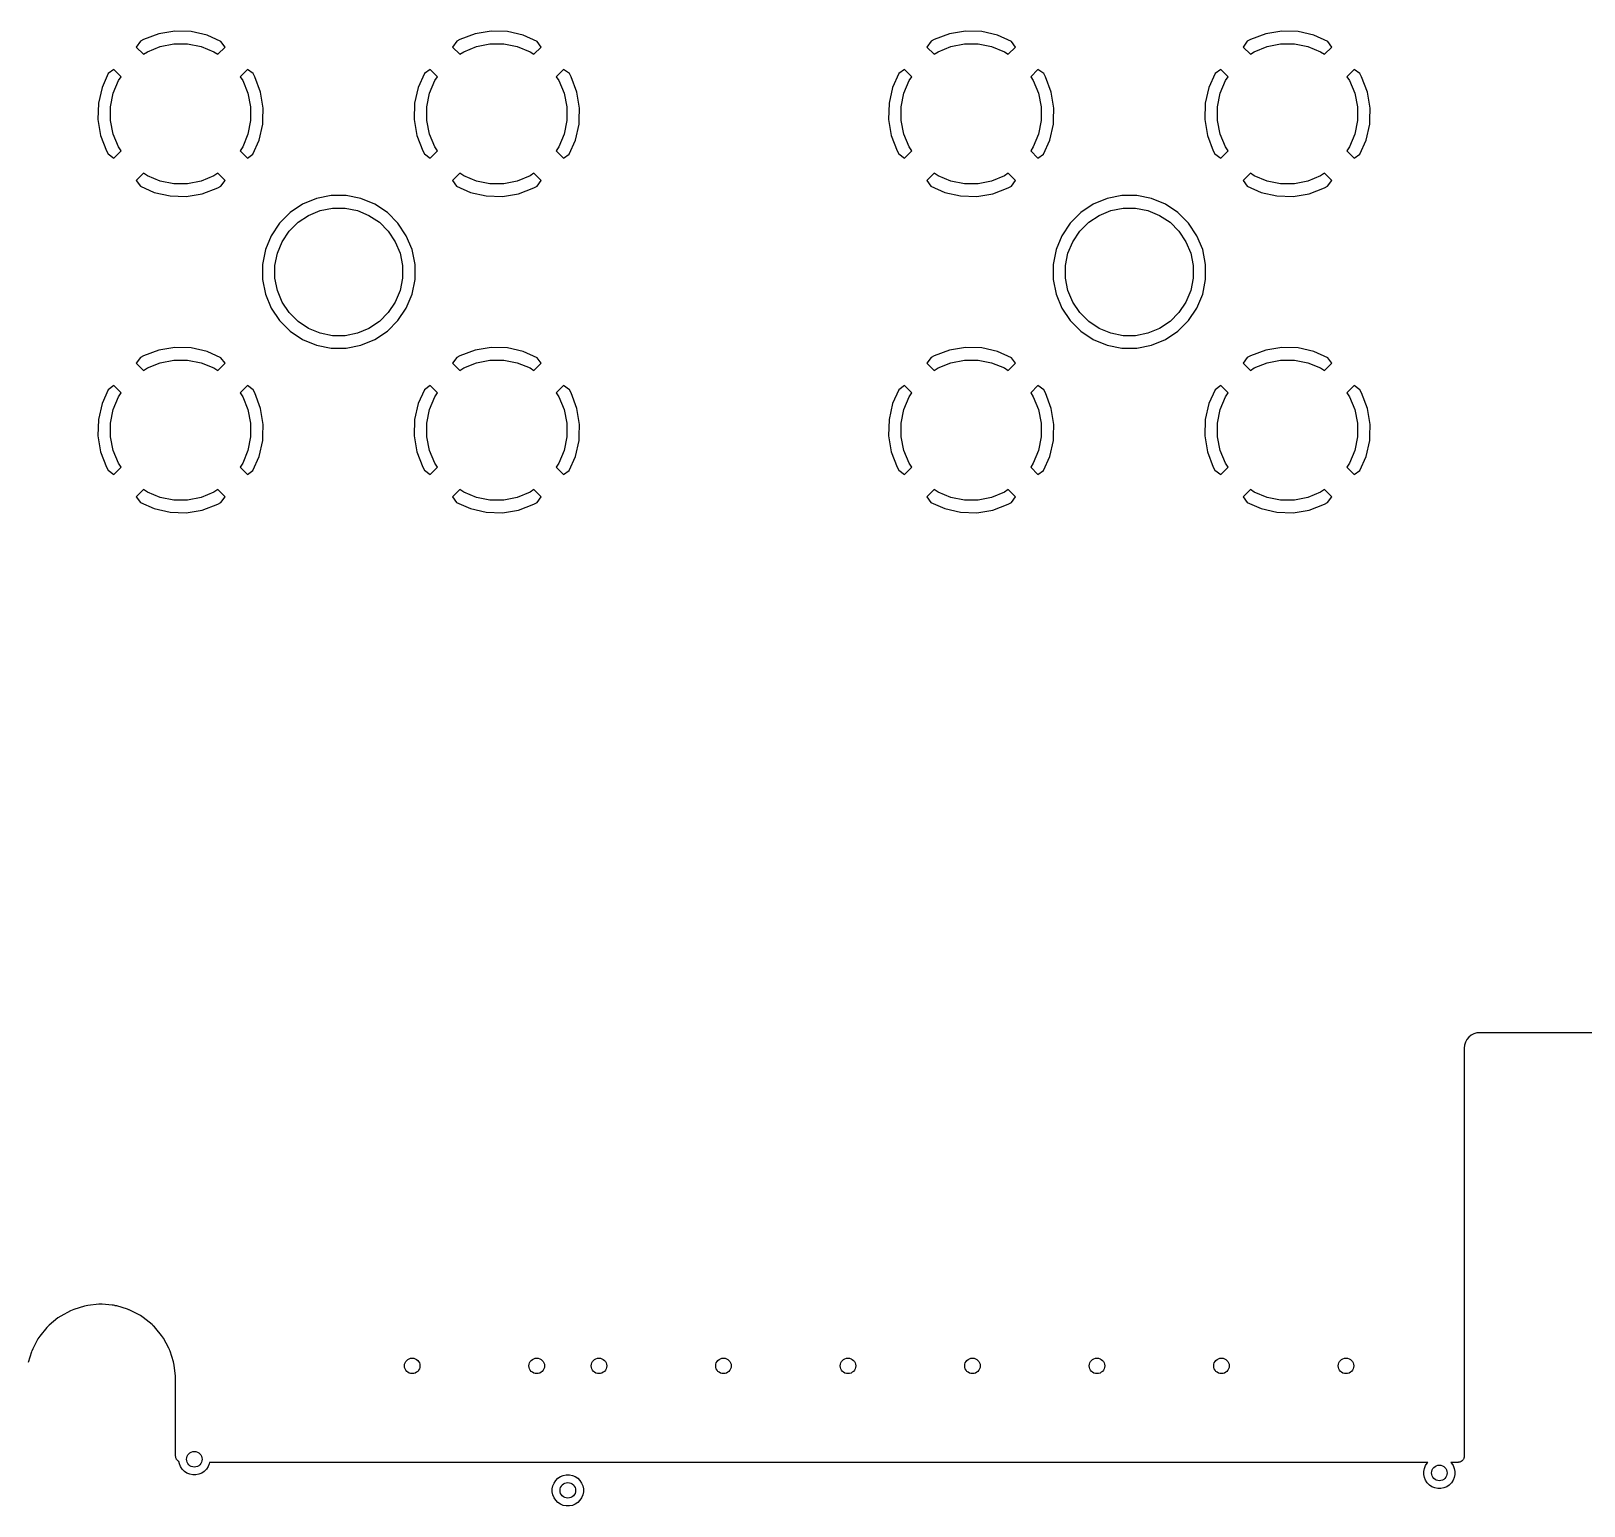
# Model space of a CAD drawing. Extents: x 4.56 to 9.07, y -4.98 to -1.89.
# Drawn here: x 5.605 to 6.588, y -4.98 to -4.048 of the extents above; entities that cross this region are included whole.
import ezdxf

# ---------------------------------------------------------------- set-up
doc = ezdxf.new("R2010")
doc.units = 0
doc.header["$MEASUREMENT"] = 0
doc.layers.add('BLACK', color=7, linetype='CONTINUOUS')

msp = doc.modelspace()

# ---------------------------------------------------------------- linework, layer by layer
at = {"layer": 'BLACK', "linetype": 'CONTINUOUS'}
for p, q in [((5.67461, -4.05414), (5.67193, -4.05779)), ((5.67655, -4.05311), (5.67461, -4.05414)), ((5.68628, -4.04941), (5.67655, -4.05311)), ((5.69641, -4.04771), (5.68628, -4.04941)), ((5.68708, -4.05741), (5.69564, -4.05571)), ((5.69564, -4.05571), (5.70436, -4.05571)), ((5.70668, -4.04801), (5.69641, -4.04771)), ((5.70436, -4.05571), (5.71292, -4.05741)), ((5.7167, -4.05031), (5.70668, -4.04801)), ((5.72548, -4.05426), (5.7167, -4.05031)), ((5.72807, -4.05779), (5.72548, -4.05426)), ((5.87461, -4.05414), (5.87193, -4.05779)), ((5.87655, -4.05311), (5.87461, -4.05414)), ((5.88628, -4.04941), (5.87655, -4.05311)), ((5.89641, -4.04771), (5.88628, -4.04941)), ((5.88708, -4.05741), (5.89564, -4.05571)), ((5.89564, -4.05571), (5.90436, -4.05571)), ((5.90668, -4.04801), (5.89641, -4.04771)), ((5.90436, -4.05571), (5.91292, -4.05741)), ((5.9167, -4.05031), (5.90668, -4.04801)), ((5.92548, -4.05426), (5.9167, -4.05031)), ((5.92807, -4.05779), (5.92548, -4.05426)), ((6.17461, -4.05414), (6.17193, -4.05779)), ((6.17655, -4.05311), (6.17461, -4.05414)), ((6.18628, -4.04941), (6.17655, -4.05311)), ((6.19641, -4.04771), (6.18628, -4.04941)), ((6.18708, -4.05741), (6.19564, -4.05571)), ((6.19564, -4.05571), (6.20436, -4.05571)), ((6.20668, -4.04801), (6.19641, -4.04771)), ((6.20436, -4.05571), (6.21292, -4.05741)), ((6.2167, -4.05031), (6.20668, -4.04801)), ((6.22548, -4.05426), (6.2167, -4.05031)), ((6.22807, -4.05779), (6.22548, -4.05426)), ((6.37461, -4.05414), (6.37193, -4.05779)), ((6.37655, -4.05311), (6.37461, -4.05414)), ((6.38628, -4.04941), (6.37655, -4.05311)), ((6.39641, -4.04771), (6.38628, -4.04941)), ((6.38708, -4.05741), (6.39564, -4.05571)), ((6.39564, -4.05571), (6.40436, -4.05571)), ((6.40668, -4.04801), (6.39641, -4.04771)), ((6.40436, -4.05571), (6.41292, -4.05741)), ((6.4167, -4.05031), (6.40668, -4.04801)), ((6.42548, -4.05426), (6.4167, -4.05031)), ((6.42807, -4.05779), (6.42548, -4.05426)), ((5.67193, -4.05779), (5.67655, -4.0624)), ((5.67655, -4.0624), (5.67902, -4.06075)), ((5.67902, -4.06075), (5.68708, -4.05741)), ((5.71292, -4.05741), (5.72098, -4.06075)), ((5.72098, -4.06075), (5.72345, -4.0624)), ((5.72345, -4.0624), (5.72807, -4.05779)), ((5.87193, -4.05779), (5.87655, -4.0624)), ((5.87655, -4.0624), (5.87902, -4.06075)), ((5.87902, -4.06075), (5.88708, -4.05741)), ((5.91292, -4.05741), (5.92098, -4.06075)), ((5.92098, -4.06075), (5.92345, -4.0624)), ((5.92345, -4.0624), (5.92807, -4.05779)), ((6.17193, -4.05779), (6.17655, -4.0624)), ((6.17655, -4.0624), (6.17902, -4.06075)), ((6.17902, -4.06075), (6.18708, -4.05741)), ((6.21292, -4.05741), (6.22098, -4.06075)), ((6.22098, -4.06075), (6.22345, -4.0624)), ((6.22345, -4.0624), (6.22807, -4.05779)), ((6.37193, -4.05779), (6.37655, -4.0624)), ((6.37655, -4.0624), (6.37902, -4.06075)), ((6.37902, -4.06075), (6.38708, -4.05741)), ((6.41292, -4.05741), (6.42098, -4.06075)), ((6.42098, -4.06075), (6.42345, -4.0624)), ((6.42345, -4.0624), (6.42807, -4.05779)), ((5.65426, -4.07452), (5.65031, -4.0833)), ((5.65779, -4.07193), (5.65426, -4.07452)), ((5.6624, -4.07655), (5.65779, -4.07193)), ((5.74221, -4.07193), (5.7376, -4.07655)), ((5.74586, -4.07461), (5.74221, -4.07193)), ((5.74689, -4.07655), (5.74586, -4.07461)), ((5.85426, -4.07452), (5.85031, -4.0833)), ((5.85779, -4.07193), (5.85426, -4.07452)), ((5.8624, -4.07655), (5.85779, -4.07193)), ((5.94221, -4.07193), (5.9376, -4.07655)), ((5.94586, -4.07461), (5.94221, -4.07193)), ((5.94689, -4.07655), (5.94586, -4.07461)), ((6.15426, -4.07452), (6.15031, -4.0833)), ((6.15779, -4.07193), (6.15426, -4.07452)), ((6.1624, -4.07655), (6.15779, -4.07193)), ((6.24221, -4.07193), (6.2376, -4.07655)), ((6.24586, -4.07461), (6.24221, -4.07193)), ((6.24689, -4.07655), (6.24586, -4.07461)), ((6.35426, -4.07452), (6.35031, -4.0833)), ((6.35779, -4.07193), (6.35426, -4.07452)), ((6.3624, -4.07655), (6.35779, -4.07193)), ((6.44221, -4.07193), (6.4376, -4.07655)), ((6.44586, -4.07461), (6.44221, -4.07193)), ((6.44689, -4.07655), (6.44586, -4.07461)), ((5.65031, -4.0833), (5.64801, -4.09332)), ((5.65741, -4.08708), (5.66075, -4.07902)), ((5.66075, -4.07902), (5.6624, -4.07655)), ((5.7376, -4.07655), (5.73925, -4.07902)), ((5.73925, -4.07902), (5.74259, -4.08708)), ((5.75059, -4.08628), (5.74689, -4.07655)), ((5.85031, -4.0833), (5.84801, -4.09332)), ((5.85741, -4.08708), (5.86075, -4.07902)), ((5.86075, -4.07902), (5.8624, -4.07655)), ((5.9376, -4.07655), (5.93925, -4.07902)), ((5.93925, -4.07902), (5.94259, -4.08708)), ((5.95059, -4.08628), (5.94689, -4.07655)), ((6.15031, -4.0833), (6.14801, -4.09332)), ((6.15741, -4.08708), (6.16075, -4.07902)), ((6.16075, -4.07902), (6.1624, -4.07655)), ((6.2376, -4.07655), (6.23925, -4.07902)), ((6.23925, -4.07902), (6.24259, -4.08708)), ((6.25059, -4.08628), (6.24689, -4.07655)), ((6.35031, -4.0833), (6.34801, -4.09332)), ((6.35741, -4.08708), (6.36075, -4.07902)), ((6.36075, -4.07902), (6.3624, -4.07655)), ((6.4376, -4.07655), (6.43925, -4.07902)), ((6.43925, -4.07902), (6.44259, -4.08708)), ((6.45059, -4.08628), (6.44689, -4.07655)), ((5.64801, -4.09332), (5.64771, -4.10359)), ((5.65571, -4.09564), (5.65741, -4.08708)), ((5.74259, -4.08708), (5.74429, -4.09564)), ((5.75229, -4.09641), (5.75059, -4.08628)), ((5.84801, -4.09332), (5.84771, -4.10359)), ((5.85571, -4.09564), (5.85741, -4.08708)), ((5.94259, -4.08708), (5.94429, -4.09564)), ((5.95229, -4.09641), (5.95059, -4.08628)), ((6.14801, -4.09332), (6.14771, -4.10359)), ((6.15571, -4.09564), (6.15741, -4.08708)), ((6.24259, -4.08708), (6.24429, -4.09564)), ((6.25229, -4.09641), (6.25059, -4.08628)), ((6.34801, -4.09332), (6.34771, -4.10359)), ((6.35571, -4.09564), (6.35741, -4.08708)), ((6.44259, -4.08708), (6.44429, -4.09564)), ((6.45229, -4.09641), (6.45059, -4.08628)), ((5.64771, -4.10359), (5.64941, -4.11372)), ((5.65571, -4.10436), (5.65571, -4.09564)), ((5.65741, -4.11292), (5.65571, -4.10436)), ((5.74429, -4.10436), (5.74259, -4.11292)), ((5.74429, -4.09564), (5.74429, -4.10436)), ((5.75199, -4.10668), (5.75208, -4.10374)), ((5.75208, -4.10374), (5.75229, -4.09641)), ((5.84771, -4.10359), (5.84941, -4.11372)), ((5.85571, -4.10436), (5.85571, -4.09564)), ((5.85741, -4.11292), (5.85571, -4.10436)), ((5.94429, -4.10436), (5.94259, -4.11292)), ((5.94429, -4.09564), (5.94429, -4.10436)), ((5.95199, -4.10668), (5.95208, -4.10374)), ((5.95208, -4.10374), (5.95229, -4.09641)), ((6.14771, -4.10359), (6.14941, -4.11372)), ((6.15571, -4.10436), (6.15571, -4.09564)), ((6.15741, -4.11292), (6.15571, -4.10436)), ((6.24429, -4.10436), (6.24259, -4.11292)), ((6.24429, -4.09564), (6.24429, -4.10436)), ((6.25199, -4.10668), (6.25208, -4.10374)), ((6.25208, -4.10374), (6.25229, -4.09641)), ((6.34771, -4.10359), (6.34941, -4.11372)), ((6.35571, -4.10436), (6.35571, -4.09564)), ((6.35741, -4.11292), (6.35571, -4.10436)), ((6.44429, -4.10436), (6.44259, -4.11292)), ((6.44429, -4.09564), (6.44429, -4.10436)), ((6.45199, -4.10668), (6.45208, -4.10374)), ((6.45208, -4.10374), (6.45229, -4.09641)), ((5.64941, -4.11372), (5.65311, -4.12345)), ((5.66075, -4.12098), (5.65741, -4.11292)), ((5.74259, -4.11292), (5.73925, -4.12098)), ((5.74969, -4.1167), (5.75199, -4.10668)), ((5.84941, -4.11372), (5.85311, -4.12345)), ((5.86075, -4.12098), (5.85741, -4.11292)), ((5.94259, -4.11292), (5.93925, -4.12098)), ((5.94969, -4.1167), (5.95199, -4.10668)), ((6.14941, -4.11372), (6.15311, -4.12345)), ((6.16075, -4.12098), (6.15741, -4.11292)), ((6.24259, -4.11292), (6.23925, -4.12098)), ((6.24969, -4.1167), (6.25199, -4.10668)), ((6.34941, -4.11372), (6.35311, -4.12345)), ((6.36075, -4.12098), (6.35741, -4.11292)), ((6.44259, -4.11292), (6.43925, -4.12098)), ((6.44969, -4.1167), (6.45199, -4.10668)), ((5.65311, -4.12345), (5.65414, -4.12539)), ((5.65779, -4.12807), (5.6624, -4.12345)), ((5.6624, -4.12345), (5.66075, -4.12098)), ((5.73925, -4.12098), (5.7376, -4.12345)), ((5.7376, -4.12345), (5.74221, -4.12807)), ((5.74574, -4.12548), (5.74969, -4.1167)), ((5.85311, -4.12345), (5.85414, -4.12539)), ((5.85779, -4.12807), (5.8624, -4.12345)), ((5.8624, -4.12345), (5.86075, -4.12098)), ((5.93925, -4.12098), (5.9376, -4.12345)), ((5.9376, -4.12345), (5.94221, -4.12807)), ((5.94574, -4.12548), (5.94969, -4.1167)), ((6.15311, -4.12345), (6.15414, -4.12539)), ((6.15779, -4.12807), (6.1624, -4.12345)), ((6.1624, -4.12345), (6.16075, -4.12098)), ((6.23925, -4.12098), (6.2376, -4.12345)), ((6.2376, -4.12345), (6.24221, -4.12807)), ((6.24574, -4.12548), (6.24969, -4.1167)), ((6.35311, -4.12345), (6.35414, -4.12539)), ((6.35779, -4.12807), (6.3624, -4.12345)), ((6.3624, -4.12345), (6.36075, -4.12098)), ((6.43925, -4.12098), (6.4376, -4.12345)), ((6.4376, -4.12345), (6.44221, -4.12807)), ((6.44574, -4.12548), (6.44969, -4.1167)), ((5.65414, -4.12539), (5.65779, -4.12807)), ((5.74221, -4.12807), (5.74574, -4.12548)), ((5.85414, -4.12539), (5.85779, -4.12807)), ((5.94221, -4.12807), (5.94574, -4.12548)), ((6.15414, -4.12539), (6.15779, -4.12807)), ((6.24221, -4.12807), (6.24574, -4.12548)), ((6.35414, -4.12539), (6.35779, -4.12807)), ((6.44221, -4.12807), (6.44574, -4.12548)), ((5.67655, -4.1376), (5.67193, -4.14221)), ((5.67193, -4.14221), (5.67452, -4.14574)), ((5.67902, -4.13925), (5.67655, -4.1376)), ((5.68708, -4.14259), (5.67902, -4.13925)), ((5.69564, -4.14429), (5.68708, -4.14259)), ((5.70436, -4.14429), (5.69564, -4.14429)), ((5.71292, -4.14259), (5.70436, -4.14429)), ((5.72098, -4.13925), (5.71292, -4.14259)), ((5.72345, -4.1376), (5.72098, -4.13925)), ((5.72807, -4.14221), (5.72345, -4.1376)), ((5.72539, -4.14586), (5.72807, -4.14221)), ((5.87655, -4.1376), (5.87193, -4.14221)), ((5.87193, -4.14221), (5.87452, -4.14574)), ((5.87902, -4.13925), (5.87655, -4.1376)), ((5.88708, -4.14259), (5.87902, -4.13925)), ((5.89564, -4.14429), (5.88708, -4.14259)), ((5.90436, -4.14429), (5.89564, -4.14429)), ((5.91292, -4.14259), (5.90436, -4.14429)), ((5.92098, -4.13925), (5.91292, -4.14259)), ((5.92345, -4.1376), (5.92098, -4.13925)), ((5.92807, -4.14221), (5.92345, -4.1376)), ((5.92539, -4.14586), (5.92807, -4.14221)), ((6.17655, -4.1376), (6.17193, -4.14221)), ((6.17193, -4.14221), (6.17452, -4.14574)), ((6.17902, -4.13925), (6.17655, -4.1376)), ((6.18708, -4.14259), (6.17902, -4.13925)), ((6.19564, -4.14429), (6.18708, -4.14259)), ((6.20436, -4.14429), (6.19564, -4.14429)), ((6.21292, -4.14259), (6.20436, -4.14429)), ((6.22098, -4.13925), (6.21292, -4.14259)), ((6.22345, -4.1376), (6.22098, -4.13925)), ((6.22807, -4.14221), (6.22345, -4.1376)), ((6.22539, -4.14586), (6.22807, -4.14221)), ((6.37655, -4.1376), (6.37193, -4.14221)), ((6.37193, -4.14221), (6.37452, -4.14574)), ((6.37902, -4.13925), (6.37655, -4.1376)), ((6.38708, -4.14259), (6.37902, -4.13925)), ((6.39564, -4.14429), (6.38708, -4.14259)), ((6.40436, -4.14429), (6.39564, -4.14429)), ((6.41292, -4.14259), (6.40436, -4.14429)), ((6.42098, -4.13925), (6.41292, -4.14259)), ((6.42345, -4.1376), (6.42098, -4.13925)), ((6.42807, -4.14221), (6.42345, -4.1376)), ((6.42539, -4.14586), (6.42807, -4.14221)), ((5.67452, -4.14574), (5.6833, -4.14969)), ((5.6833, -4.14969), (5.69332, -4.15199)), ((5.69332, -4.15199), (5.70359, -4.15229)), ((5.70359, -4.15229), (5.71372, -4.15059)), ((5.71372, -4.15059), (5.72345, -4.14689)), ((5.72345, -4.14689), (5.72539, -4.14586)), ((5.78593, -4.15363), (5.77716, -4.15726)), ((5.79525, -4.15177), (5.78593, -4.15363)), ((5.80475, -4.15177), (5.79525, -4.15177)), ((5.81407, -4.15363), (5.80475, -4.15177)), ((5.82284, -4.15726), (5.81407, -4.15363)), ((5.87452, -4.14574), (5.8833, -4.14969)), ((5.8833, -4.14969), (5.89332, -4.15199)), ((5.89332, -4.15199), (5.90359, -4.15229)), ((5.90359, -4.15229), (5.91372, -4.15059)), ((5.91372, -4.15059), (5.92345, -4.14689)), ((5.92345, -4.14689), (5.92539, -4.14586)), ((6.17452, -4.14574), (6.1833, -4.14969)), ((6.1833, -4.14969), (6.19332, -4.15199)), ((6.19332, -4.15199), (6.20359, -4.15229)), ((6.20359, -4.15229), (6.21372, -4.15059)), ((6.21372, -4.15059), (6.22345, -4.14689)), ((6.22345, -4.14689), (6.22539, -4.14586)), ((6.28593, -4.15363), (6.27716, -4.15726)), ((6.29525, -4.15177), (6.28593, -4.15363)), ((6.30475, -4.15177), (6.29525, -4.15177)), ((6.31407, -4.15363), (6.30475, -4.15177)), ((6.32284, -4.15726), (6.31407, -4.15363)), ((6.37452, -4.14574), (6.3833, -4.14969)), ((6.3833, -4.14969), (6.39332, -4.15199)), ((6.39332, -4.15199), (6.40359, -4.15229)), ((6.40359, -4.15229), (6.41372, -4.15059)), ((6.41372, -4.15059), (6.42345, -4.14689)), ((6.42345, -4.14689), (6.42539, -4.14586)), ((5.76926, -4.16254), (5.76254, -4.16926)), ((5.77716, -4.15726), (5.76926, -4.16254)), ((5.78089, -4.16424), (5.78823, -4.1612)), ((5.78823, -4.1612), (5.79603, -4.15965)), ((5.79603, -4.15965), (5.80397, -4.15965)), ((5.80397, -4.15965), (5.81177, -4.1612)), ((5.81177, -4.1612), (5.81911, -4.16424)), ((5.83074, -4.16254), (5.82284, -4.15726)), ((5.83746, -4.16926), (5.83074, -4.16254)), ((6.26926, -4.16254), (6.26254, -4.16926)), ((6.27716, -4.15726), (6.26926, -4.16254)), ((6.28089, -4.16424), (6.28823, -4.1612)), ((6.28823, -4.1612), (6.29603, -4.15965)), ((6.29603, -4.15965), (6.30397, -4.15965)), ((6.30397, -4.15965), (6.31177, -4.1612)), ((6.31177, -4.1612), (6.31911, -4.16424)), ((6.33074, -4.16254), (6.32284, -4.15726)), ((6.33746, -4.16926), (6.33074, -4.16254)), ((5.76254, -4.16926), (5.75726, -4.17716)), ((5.76865, -4.17428), (5.77428, -4.16865)), ((5.77428, -4.16865), (5.78089, -4.16424)), ((5.81911, -4.16424), (5.82572, -4.16865)), ((5.82572, -4.16865), (5.83135, -4.17428)), ((5.84274, -4.17716), (5.83746, -4.16926)), ((6.26254, -4.16926), (6.25726, -4.17716)), ((6.26865, -4.17428), (6.27428, -4.16865)), ((6.27428, -4.16865), (6.28089, -4.16424)), ((6.31911, -4.16424), (6.32572, -4.16865)), ((6.32572, -4.16865), (6.33135, -4.17428)), ((6.34274, -4.17716), (6.33746, -4.16926)), ((5.75726, -4.17716), (5.75363, -4.18593)), ((5.7612, -4.18823), (5.76424, -4.18089)), ((5.76424, -4.18089), (5.76865, -4.17428)), ((5.83135, -4.17428), (5.83576, -4.18089)), ((5.83576, -4.18089), (5.8388, -4.18823)), ((5.84637, -4.18593), (5.84274, -4.17716)), ((6.25726, -4.17716), (6.25363, -4.18593)), ((6.2612, -4.18823), (6.26424, -4.18089)), ((6.26424, -4.18089), (6.26865, -4.17428)), ((6.33135, -4.17428), (6.33576, -4.18089)), ((6.33576, -4.18089), (6.3388, -4.18823)), ((6.34637, -4.18593), (6.34274, -4.17716)), ((5.75363, -4.18593), (5.75177, -4.19525)), ((5.75965, -4.19603), (5.7612, -4.18823)), ((5.8388, -4.18823), (5.84035, -4.19603)), ((5.84823, -4.19525), (5.84637, -4.18593)), ((6.25363, -4.18593), (6.25177, -4.19525)), ((6.25965, -4.19603), (6.2612, -4.18823)), ((6.3388, -4.18823), (6.34035, -4.19603)), ((6.34823, -4.19525), (6.34637, -4.18593)), ((5.75177, -4.19525), (5.75177, -4.20475)), ((5.75965, -4.20397), (5.75965, -4.19603)), ((5.84035, -4.19603), (5.84035, -4.20397)), ((5.84823, -4.20475), (5.84823, -4.19525)), ((6.25177, -4.19525), (6.25177, -4.20475)), ((6.25965, -4.20397), (6.25965, -4.19603)), ((6.34035, -4.19603), (6.34035, -4.20397)), ((6.34823, -4.20475), (6.34823, -4.19525)), ((5.75177, -4.20475), (5.75363, -4.21407)), ((5.7612, -4.21177), (5.75965, -4.20397)), ((5.76424, -4.21911), (5.7612, -4.21177)), ((5.8388, -4.21177), (5.83576, -4.21911)), ((5.84035, -4.20397), (5.8388, -4.21177)), ((5.84637, -4.21407), (5.84823, -4.20475)), ((6.25177, -4.20475), (6.25363, -4.21407)), ((6.2612, -4.21177), (6.25965, -4.20397)), ((6.26424, -4.21911), (6.2612, -4.21177)), ((6.3388, -4.21177), (6.33576, -4.21911)), ((6.34035, -4.20397), (6.3388, -4.21177)), ((6.34637, -4.21407), (6.34823, -4.20475)), ((5.75363, -4.21407), (5.75726, -4.22284)), ((5.75726, -4.22284), (5.76254, -4.23074)), ((5.76865, -4.22572), (5.76424, -4.21911)), ((5.83576, -4.21911), (5.83135, -4.22572)), ((5.83746, -4.23074), (5.84274, -4.22284)), ((5.84274, -4.22284), (5.84637, -4.21407)), ((6.25363, -4.21407), (6.25726, -4.22284)), ((6.25726, -4.22284), (6.26254, -4.23074)), ((6.26865, -4.22572), (6.26424, -4.21911)), ((6.33576, -4.21911), (6.33135, -4.22572)), ((6.33746, -4.23074), (6.34274, -4.22284)), ((6.34274, -4.22284), (6.34637, -4.21407)), ((5.76254, -4.23074), (5.76926, -4.23746)), ((5.77428, -4.23135), (5.76865, -4.22572)), ((5.78089, -4.23576), (5.77428, -4.23135)), ((5.82572, -4.23135), (5.81911, -4.23576)), ((5.83135, -4.22572), (5.82572, -4.23135)), ((5.83074, -4.23746), (5.83746, -4.23074)), ((6.26254, -4.23074), (6.26926, -4.23746)), ((6.27428, -4.23135), (6.26865, -4.22572)), ((6.28089, -4.23576), (6.27428, -4.23135)), ((6.32572, -4.23135), (6.31911, -4.23576)), ((6.33135, -4.22572), (6.32572, -4.23135)), ((6.33074, -4.23746), (6.33746, -4.23074)), ((5.76926, -4.23746), (5.77716, -4.24274)), ((5.78823, -4.2388), (5.78089, -4.23576)), ((5.79603, -4.24035), (5.78823, -4.2388)), ((5.80397, -4.24035), (5.79603, -4.24035)), ((5.81177, -4.2388), (5.80397, -4.24035)), ((5.81911, -4.23576), (5.81177, -4.2388)), ((5.82284, -4.24274), (5.83074, -4.23746)), ((6.26926, -4.23746), (6.27716, -4.24274)), ((6.28823, -4.2388), (6.28089, -4.23576)), ((6.29603, -4.24035), (6.28823, -4.2388)), ((6.30397, -4.24035), (6.29603, -4.24035)), ((6.31177, -4.2388), (6.30397, -4.24035)), ((6.31911, -4.23576), (6.31177, -4.2388)), ((6.32284, -4.24274), (6.33074, -4.23746)), ((5.68628, -4.24941), (5.67655, -4.25311)), ((5.69641, -4.24771), (5.68628, -4.24941)), ((5.70668, -4.24801), (5.69641, -4.24771)), ((5.7167, -4.25031), (5.70668, -4.24801)), ((5.72548, -4.25426), (5.7167, -4.25031)), ((5.77716, -4.24274), (5.78593, -4.24637)), ((5.78593, -4.24637), (5.79525, -4.24823)), ((5.79525, -4.24823), (5.80475, -4.24823)), ((5.80475, -4.24823), (5.81407, -4.24637)), ((5.81407, -4.24637), (5.82284, -4.24274)), ((5.88628, -4.24941), (5.87655, -4.25311)), ((5.89641, -4.24771), (5.88628, -4.24941)), ((5.90668, -4.24801), (5.89641, -4.24771)), ((5.9167, -4.25031), (5.90668, -4.24801)), ((5.92548, -4.25426), (5.9167, -4.25031)), ((6.18628, -4.24941), (6.17655, -4.25311)), ((6.19641, -4.24771), (6.18628, -4.24941)), ((6.20668, -4.24801), (6.19641, -4.24771)), ((6.2167, -4.25031), (6.20668, -4.24801)), ((6.22548, -4.25426), (6.2167, -4.25031)), ((6.27716, -4.24274), (6.28593, -4.24637)), ((6.28593, -4.24637), (6.29525, -4.24823)), ((6.29525, -4.24823), (6.30475, -4.24823)), ((6.30475, -4.24823), (6.31407, -4.24637)), ((6.31407, -4.24637), (6.32284, -4.24274)), ((6.38628, -4.24941), (6.37655, -4.25311)), ((6.39641, -4.24771), (6.38628, -4.24941)), ((6.40668, -4.24801), (6.39641, -4.24771)), ((6.4167, -4.25031), (6.40668, -4.24801)), ((6.42548, -4.25426), (6.4167, -4.25031)), ((5.67461, -4.25414), (5.67193, -4.25779)), ((5.67193, -4.25779), (5.67655, -4.2624)), ((5.67655, -4.25311), (5.67461, -4.25414)), ((5.67655, -4.2624), (5.67902, -4.26075)), ((5.67902, -4.26075), (5.68708, -4.25741)), ((5.68708, -4.25741), (5.69564, -4.25571)), ((5.69564, -4.25571), (5.70436, -4.25571)), ((5.70436, -4.25571), (5.71292, -4.25741)), ((5.71292, -4.25741), (5.72098, -4.26075)), ((5.72098, -4.26075), (5.72345, -4.2624)), ((5.72345, -4.2624), (5.72807, -4.25779)), ((5.72807, -4.25779), (5.72548, -4.25426)), ((5.87461, -4.25414), (5.87193, -4.25779)), ((5.87193, -4.25779), (5.87655, -4.2624)), ((5.87655, -4.25311), (5.87461, -4.25414)), ((5.87655, -4.2624), (5.87902, -4.26075)), ((5.87902, -4.26075), (5.88708, -4.25741)), ((5.88708, -4.25741), (5.89564, -4.25571)), ((5.89564, -4.25571), (5.90436, -4.25571)), ((5.90436, -4.25571), (5.91292, -4.25741)), ((5.91292, -4.25741), (5.92098, -4.26075)), ((5.92098, -4.26075), (5.92345, -4.2624)), ((5.92345, -4.2624), (5.92807, -4.25779)), ((5.92807, -4.25779), (5.92548, -4.25426)), ((6.17461, -4.25414), (6.17193, -4.25779)), ((6.17193, -4.25779), (6.17655, -4.2624)), ((6.17655, -4.25311), (6.17461, -4.25414)), ((6.17655, -4.2624), (6.17902, -4.26075)), ((6.17902, -4.26075), (6.18708, -4.25741)), ((6.18708, -4.25741), (6.19564, -4.25571)), ((6.19564, -4.25571), (6.20436, -4.25571)), ((6.20436, -4.25571), (6.21292, -4.25741)), ((6.21292, -4.25741), (6.22098, -4.26075)), ((6.22098, -4.26075), (6.22345, -4.2624)), ((6.22345, -4.2624), (6.22807, -4.25779)), ((6.22807, -4.25779), (6.22548, -4.25426)), ((6.37461, -4.25414), (6.37193, -4.25779)), ((6.37193, -4.25779), (6.37655, -4.2624)), ((6.37655, -4.25311), (6.37461, -4.25414)), ((6.37655, -4.2624), (6.37902, -4.26075)), ((6.37902, -4.26075), (6.38708, -4.25741)), ((6.38708, -4.25741), (6.39564, -4.25571)), ((6.39564, -4.25571), (6.40436, -4.25571)), ((6.40436, -4.25571), (6.41292, -4.25741)), ((6.41292, -4.25741), (6.42098, -4.26075)), ((6.42098, -4.26075), (6.42345, -4.2624)), ((6.42345, -4.2624), (6.42807, -4.25779)), ((6.42807, -4.25779), (6.42548, -4.25426)), ((5.65779, -4.27193), (5.65426, -4.27452)), ((5.6624, -4.27655), (5.65779, -4.27193)), ((5.74221, -4.27193), (5.7376, -4.27655)), ((5.74586, -4.27461), (5.74221, -4.27193)), ((5.85779, -4.27193), (5.85426, -4.27452)), ((5.8624, -4.27655), (5.85779, -4.27193)), ((5.94221, -4.27193), (5.9376, -4.27655)), ((5.94586, -4.27461), (5.94221, -4.27193)), ((6.15779, -4.27193), (6.15426, -4.27452)), ((6.1624, -4.27655), (6.15779, -4.27193)), ((6.24221, -4.27193), (6.2376, -4.27655)), ((6.24586, -4.27461), (6.24221, -4.27193)), ((6.35779, -4.27193), (6.35426, -4.27452)), ((6.3624, -4.27655), (6.35779, -4.27193)), ((6.44221, -4.27193), (6.4376, -4.27655)), ((6.44586, -4.27461), (6.44221, -4.27193)), ((5.65426, -4.27452), (5.65031, -4.2833)), ((5.65741, -4.28708), (5.66075, -4.27902)), ((5.66075, -4.27902), (5.6624, -4.27655)), ((5.7376, -4.27655), (5.73925, -4.27902)), ((5.73925, -4.27902), (5.74259, -4.28708)), ((5.74689, -4.27655), (5.74586, -4.27461)), ((5.75059, -4.28628), (5.74689, -4.27655)), ((5.85426, -4.27452), (5.85031, -4.2833)), ((5.85741, -4.28708), (5.86075, -4.27902)), ((5.86075, -4.27902), (5.8624, -4.27655)), ((5.9376, -4.27655), (5.93925, -4.27902)), ((5.93925, -4.27902), (5.94259, -4.28708)), ((5.94689, -4.27655), (5.94586, -4.27461)), ((5.95059, -4.28628), (5.94689, -4.27655)), ((6.15426, -4.27452), (6.15031, -4.2833)), ((6.15741, -4.28708), (6.16075, -4.27902)), ((6.16075, -4.27902), (6.1624, -4.27655)), ((6.2376, -4.27655), (6.23925, -4.27902)), ((6.23925, -4.27902), (6.24259, -4.28708)), ((6.24689, -4.27655), (6.24586, -4.27461)), ((6.25059, -4.28628), (6.24689, -4.27655)), ((6.35426, -4.27452), (6.35031, -4.2833)), ((6.35741, -4.28708), (6.36075, -4.27902)), ((6.36075, -4.27902), (6.3624, -4.27655)), ((6.4376, -4.27655), (6.43925, -4.27902)), ((6.43925, -4.27902), (6.44259, -4.28708)), ((6.44689, -4.27655), (6.44586, -4.27461)), ((6.45059, -4.28628), (6.44689, -4.27655)), ((5.65031, -4.2833), (5.64801, -4.29332)), ((5.65571, -4.29564), (5.65741, -4.28708)), ((5.74259, -4.28708), (5.74429, -4.29564)), ((5.75229, -4.29641), (5.75059, -4.28628)), ((5.85031, -4.2833), (5.84801, -4.29332)), ((5.85571, -4.29564), (5.85741, -4.28708)), ((5.94259, -4.28708), (5.94429, -4.29564)), ((5.95229, -4.29641), (5.95059, -4.28628)), ((6.15031, -4.2833), (6.14801, -4.29332)), ((6.15571, -4.29564), (6.15741, -4.28708)), ((6.24259, -4.28708), (6.24429, -4.29564)), ((6.25229, -4.29641), (6.25059, -4.28628)), ((6.35031, -4.2833), (6.34801, -4.29332)), ((6.35571, -4.29564), (6.35741, -4.28708)), ((6.44259, -4.28708), (6.44429, -4.29564)), ((6.45229, -4.29641), (6.45059, -4.28628)), ((5.64801, -4.29332), (5.64771, -4.30359)), ((5.65571, -4.30436), (5.65571, -4.29564)), ((5.74429, -4.29564), (5.74429, -4.30436)), ((5.75208, -4.30374), (5.75229, -4.29641)), ((5.84801, -4.29332), (5.84771, -4.30359)), ((5.85571, -4.30436), (5.85571, -4.29564)), ((5.94429, -4.29564), (5.94429, -4.30436)), ((5.95208, -4.30374), (5.95229, -4.29641)), ((6.14801, -4.29332), (6.14771, -4.30359)), ((6.15571, -4.30436), (6.15571, -4.29564)), ((6.24429, -4.29564), (6.24429, -4.30436)), ((6.25208, -4.30374), (6.25229, -4.29641)), ((6.34801, -4.29332), (6.34771, -4.30359)), ((6.35571, -4.30436), (6.35571, -4.29564)), ((6.44429, -4.29564), (6.44429, -4.30436)), ((6.45208, -4.30374), (6.45229, -4.29641)), ((5.64771, -4.30359), (5.64941, -4.31372)), ((5.65741, -4.31292), (5.65571, -4.30436)), ((5.74429, -4.30436), (5.74259, -4.31292)), ((5.74969, -4.3167), (5.75199, -4.30668)), ((5.75199, -4.30668), (5.75208, -4.30374)), ((5.84771, -4.30359), (5.84941, -4.31372)), ((5.85741, -4.31292), (5.85571, -4.30436)), ((5.94429, -4.30436), (5.94259, -4.31292)), ((5.94969, -4.3167), (5.95199, -4.30668)), ((5.95199, -4.30668), (5.95208, -4.30374)), ((6.14771, -4.30359), (6.14941, -4.31372)), ((6.15741, -4.31292), (6.15571, -4.30436)), ((6.24429, -4.30436), (6.24259, -4.31292)), ((6.24969, -4.3167), (6.25199, -4.30668)), ((6.25199, -4.30668), (6.25208, -4.30374)), ((6.34771, -4.30359), (6.34941, -4.31372)), ((6.35741, -4.31292), (6.35571, -4.30436)), ((6.44429, -4.30436), (6.44259, -4.31292)), ((6.44969, -4.3167), (6.45199, -4.30668)), ((6.45199, -4.30668), (6.45208, -4.30374)), ((5.64941, -4.31372), (5.65311, -4.32345)), ((5.66075, -4.32098), (5.65741, -4.31292)), ((5.6624, -4.32345), (5.66075, -4.32098)), ((5.73925, -4.32098), (5.7376, -4.32345)), ((5.74259, -4.31292), (5.73925, -4.32098)), ((5.74574, -4.32548), (5.74969, -4.3167)), ((5.84941, -4.31372), (5.85311, -4.32345)), ((5.86075, -4.32098), (5.85741, -4.31292)), ((5.8624, -4.32345), (5.86075, -4.32098)), ((5.93925, -4.32098), (5.9376, -4.32345)), ((5.94259, -4.31292), (5.93925, -4.32098)), ((5.94574, -4.32548), (5.94969, -4.3167)), ((6.14941, -4.31372), (6.15311, -4.32345)), ((6.16075, -4.32098), (6.15741, -4.31292)), ((6.1624, -4.32345), (6.16075, -4.32098)), ((6.23925, -4.32098), (6.2376, -4.32345)), ((6.24259, -4.31292), (6.23925, -4.32098)), ((6.24574, -4.32548), (6.24969, -4.3167)), ((6.34941, -4.31372), (6.35311, -4.32345)), ((6.36075, -4.32098), (6.35741, -4.31292)), ((6.3624, -4.32345), (6.36075, -4.32098)), ((6.43925, -4.32098), (6.4376, -4.32345)), ((6.44259, -4.31292), (6.43925, -4.32098)), ((6.44574, -4.32548), (6.44969, -4.3167)), ((5.65311, -4.32345), (5.65414, -4.32539)), ((5.65414, -4.32539), (5.65779, -4.32807)), ((5.65779, -4.32807), (5.6624, -4.32345)), ((5.7376, -4.32345), (5.74221, -4.32807)), ((5.74221, -4.32807), (5.74574, -4.32548)), ((5.85311, -4.32345), (5.85414, -4.32539)), ((5.85414, -4.32539), (5.85779, -4.32807)), ((5.85779, -4.32807), (5.8624, -4.32345)), ((5.9376, -4.32345), (5.94221, -4.32807)), ((5.94221, -4.32807), (5.94574, -4.32548)), ((6.15311, -4.32345), (6.15414, -4.32539)), ((6.15414, -4.32539), (6.15779, -4.32807)), ((6.15779, -4.32807), (6.1624, -4.32345)), ((6.2376, -4.32345), (6.24221, -4.32807)), ((6.24221, -4.32807), (6.24574, -4.32548)), ((6.35311, -4.32345), (6.35414, -4.32539)), ((6.35414, -4.32539), (6.35779, -4.32807)), ((6.35779, -4.32807), (6.3624, -4.32345)), ((6.4376, -4.32345), (6.44221, -4.32807)), ((6.44221, -4.32807), (6.44574, -4.32548)), ((5.67655, -4.3376), (5.67193, -4.34221)), ((5.67902, -4.33925), (5.67655, -4.3376)), ((5.68708, -4.34259), (5.67902, -4.33925)), ((5.72098, -4.33925), (5.71292, -4.34259)), ((5.72345, -4.3376), (5.72098, -4.33925)), ((5.72807, -4.34221), (5.72345, -4.3376)), ((5.87655, -4.3376), (5.87193, -4.34221)), ((5.87902, -4.33925), (5.87655, -4.3376)), ((5.88708, -4.34259), (5.87902, -4.33925)), ((5.92098, -4.33925), (5.91292, -4.34259)), ((5.92345, -4.3376), (5.92098, -4.33925)), ((5.92807, -4.34221), (5.92345, -4.3376)), ((6.17655, -4.3376), (6.17193, -4.34221)), ((6.17902, -4.33925), (6.17655, -4.3376)), ((6.18708, -4.34259), (6.17902, -4.33925)), ((6.22098, -4.33925), (6.21292, -4.34259)), ((6.22345, -4.3376), (6.22098, -4.33925)), ((6.22807, -4.34221), (6.22345, -4.3376)), ((6.37655, -4.3376), (6.37193, -4.34221)), ((6.37902, -4.33925), (6.37655, -4.3376)), ((6.38708, -4.34259), (6.37902, -4.33925)), ((6.42098, -4.33925), (6.41292, -4.34259)), ((6.42345, -4.3376), (6.42098, -4.33925)), ((6.42807, -4.34221), (6.42345, -4.3376)), ((5.67193, -4.34221), (5.67452, -4.34574)), ((5.67452, -4.34574), (5.6833, -4.34969)), ((5.6833, -4.34969), (5.69332, -4.35199)), ((5.69564, -4.34429), (5.68708, -4.34259)), ((5.70436, -4.34429), (5.69564, -4.34429)), ((5.70359, -4.35229), (5.71372, -4.35059)), ((5.71292, -4.34259), (5.70436, -4.34429)), ((5.71372, -4.35059), (5.72345, -4.34689)), ((5.72345, -4.34689), (5.72539, -4.34586)), ((5.72539, -4.34586), (5.72807, -4.34221)), ((5.87193, -4.34221), (5.87452, -4.34574)), ((5.87452, -4.34574), (5.8833, -4.34969)), ((5.8833, -4.34969), (5.89332, -4.35199)), ((5.89564, -4.34429), (5.88708, -4.34259)), ((5.90436, -4.34429), (5.89564, -4.34429)), ((5.90359, -4.35229), (5.91372, -4.35059)), ((5.91292, -4.34259), (5.90436, -4.34429)), ((5.91372, -4.35059), (5.92345, -4.34689)), ((5.92345, -4.34689), (5.92539, -4.34586)), ((5.92539, -4.34586), (5.92807, -4.34221)), ((6.17193, -4.34221), (6.17452, -4.34574)), ((6.17452, -4.34574), (6.1833, -4.34969)), ((6.1833, -4.34969), (6.19332, -4.35199)), ((6.19564, -4.34429), (6.18708, -4.34259)), ((6.20436, -4.34429), (6.19564, -4.34429)), ((6.20359, -4.35229), (6.21372, -4.35059)), ((6.21292, -4.34259), (6.20436, -4.34429)), ((6.21372, -4.35059), (6.22345, -4.34689)), ((6.22345, -4.34689), (6.22539, -4.34586)), ((6.22539, -4.34586), (6.22807, -4.34221)), ((6.37193, -4.34221), (6.37452, -4.34574)), ((6.37452, -4.34574), (6.3833, -4.34969)), ((6.3833, -4.34969), (6.39332, -4.35199)), ((6.39564, -4.34429), (6.38708, -4.34259)), ((6.40436, -4.34429), (6.39564, -4.34429)), ((6.40359, -4.35229), (6.41372, -4.35059)), ((6.41292, -4.34259), (6.40436, -4.34429)), ((6.41372, -4.35059), (6.42345, -4.34689)), ((6.42345, -4.34689), (6.42539, -4.34586)), ((6.42539, -4.34586), (6.42807, -4.34221)), ((5.69332, -4.35199), (5.70359, -4.35229)), ((5.89332, -4.35199), (5.90359, -4.35229)), ((6.19332, -4.35199), (6.20359, -4.35229)), ((6.39332, -4.35199), (6.40359, -4.35229)), ((6.51466, -4.68395), (6.51343, -4.68545)), ((6.51616, -4.68272), (6.51466, -4.68395)), ((6.51787, -4.68181), (6.51616, -4.68272)), ((6.51972, -4.68124), (6.51787, -4.68181)), ((6.52136, -4.68108), (6.51972, -4.68124)), ((6.52165, -4.68105), (6.52136, -4.68108)), ((6.52136, -4.68108), (6.52136, -4.68108)), ((6.52194, -4.68108), (6.52165, -4.68105)), ((6.52211, -4.68108), (6.52194, -4.68108)), ((6.52228, -4.6811), (6.52211, -4.68108)), ((6.52233, -4.6811), (6.52228, -4.6811)), ((9.06693, -4.6811), (6.52233, -4.6811)), ((6.51195, -4.68902), (6.51176, -4.69094)), ((6.51176, -4.69094), (6.51179, -4.69124)), ((6.51179, -4.69124), (6.5118, -4.69129)), ((6.5118, -4.69129), (6.51179, -4.69146)), ((6.51179, -4.69146), (6.51181, -4.69162)), ((6.51181, -4.69162), (6.51181, -4.86192)), ((6.51252, -4.68716), (6.51195, -4.68902)), ((6.51343, -4.68545), (6.51252, -4.68716)), ((5.62326, -4.86086), (5.62239, -4.86143)), ((5.62331, -4.86083), (5.62326, -4.86086)), ((5.62326, -4.86086), (5.62326, -4.86086)), ((5.62418, -4.86024), (5.62331, -4.86083)), ((5.6304, -4.85688), (5.62418, -4.86024)), ((5.63136, -4.85649), (5.6304, -4.85688)), ((5.63141, -4.85647), (5.63136, -4.85649)), ((5.63136, -4.85649), (5.63136, -4.85649)), ((5.63239, -4.85606), (5.63141, -4.85647)), ((5.63914, -4.85397), (5.63239, -4.85606)), ((5.64016, -4.85378), (5.63914, -4.85397)), ((5.64021, -4.85377), (5.64016, -4.85378)), ((5.64016, -4.85378), (5.64016, -4.85378)), ((5.64125, -4.85355), (5.64021, -4.85377)), ((5.64828, -4.85281), (5.64125, -4.85355)), ((5.64932, -4.85282), (5.64828, -4.85281)), ((5.64937, -4.85282), (5.64932, -4.85282)), ((5.64932, -4.85282), (5.64932, -4.85282)), ((5.65043, -4.85281), (5.64937, -4.85282)), ((5.6566, -4.85338), (5.65043, -4.85281)), ((5.65747, -4.85346), (5.6566, -4.85338)), ((5.65849, -4.85366), (5.65747, -4.85346)), ((5.65849, -4.85367), (5.65849, -4.85366)), ((5.65854, -4.85368), (5.65849, -4.85367)), ((5.65958, -4.85387), (5.65854, -4.85368)), ((5.66636, -4.85587), (5.65958, -4.85387)), ((5.66732, -4.85627), (5.66636, -4.85587)), ((5.66737, -4.85629), (5.66732, -4.85627)), ((5.66732, -4.85627), (5.66732, -4.85627)), ((5.66835, -4.85669), (5.66737, -4.85629)), ((5.67461, -4.85996), (5.66835, -4.85669)), ((5.67548, -4.86055), (5.67461, -4.85996)), ((5.67552, -4.86058), (5.67548, -4.86055)), ((5.67548, -4.86055), (5.67548, -4.86055)), ((5.6764, -4.86115), (5.67552, -4.86058)), ((5.68191, -4.86558), (5.6764, -4.86115)), ((5.61541, -4.86746), (5.61095, -4.87293)), ((5.61616, -4.86673), (5.61541, -4.86746)), ((5.6162, -4.86669), (5.61616, -4.86673)), ((5.61616, -4.86673), (5.61616, -4.86673)), ((5.61694, -4.86594), (5.6162, -4.86669)), ((5.62239, -4.86143), (5.61694, -4.86594)), ((5.68265, -4.86632), (5.68191, -4.86558)), ((5.68268, -4.86636), (5.68265, -4.86632)), ((5.68265, -4.86632), (5.68265, -4.86632)), ((5.68344, -4.8671), (5.68268, -4.86636)), ((5.68424, -4.86806), (5.68344, -4.8671)), ((5.68798, -4.87251), (5.68424, -4.86806)), ((5.68424, -4.86806), (5.68424, -4.86806)), ((6.51181, -4.86192), (6.51181, -4.94882)), ((5.60643, -4.88096), (5.60602, -4.88193)), ((5.60974, -4.87472), (5.60643, -4.88096)), ((5.61033, -4.87386), (5.60974, -4.87472)), ((5.61036, -4.87381), (5.61033, -4.87386)), ((5.61033, -4.87386), (5.61033, -4.87386)), ((5.61095, -4.87293), (5.61036, -4.87381)), ((5.68856, -4.87338), (5.68798, -4.87251)), ((5.68859, -4.87343), (5.68856, -4.87338)), ((5.68856, -4.87338), (5.68856, -4.87338)), ((5.68918, -4.8743), (5.68859, -4.87343)), ((5.69259, -4.88049), (5.68918, -4.8743)), ((5.69299, -4.88145), (5.69259, -4.88049)), ((5.60559, -4.88294), (5.60355, -4.88971)), ((5.606, -4.88198), (5.60559, -4.88294)), ((5.60602, -4.88193), (5.606, -4.88198)), ((5.606, -4.88198), (5.606, -4.88198)), ((5.69301, -4.8815), (5.69299, -4.88145)), ((5.69342, -4.88247), (5.69301, -4.8815)), ((5.69556, -4.88921), (5.69342, -4.88247)), ((5.69576, -4.89023), (5.69556, -4.88921)), ((5.69577, -4.89029), (5.69576, -4.89023)), ((5.69576, -4.89023), (5.69576, -4.89023)), ((5.69599, -4.89132), (5.69577, -4.89029)), ((5.69678, -4.89834), (5.69599, -4.89132)), ((5.69678, -4.89862), (5.69678, -4.89834)), ((5.6968, -4.89878), (5.69678, -4.89862)), ((5.69679, -4.89895), (5.6968, -4.89878)), ((5.6968, -4.899), (5.69679, -4.89895)), ((5.69685, -4.89952), (5.6968, -4.899)), ((5.69685, -4.94882), (5.69685, -4.89952)), ((5.69689, -4.94919), (5.69685, -4.94882)), ((5.69692, -4.94956), (5.69689, -4.94919)), ((5.69692, -4.94957), (5.69692, -4.94956)), ((5.69693, -4.94958), (5.69692, -4.94957)), ((5.69703, -4.94994), (5.69693, -4.94958)), ((6.51173, -4.94964), (6.51161, -4.94999)), ((6.51177, -4.94924), (6.51173, -4.94961)), ((6.51173, -4.94961), (6.51173, -4.94962)), ((6.51173, -4.94962), (6.51173, -4.94964)), ((6.51181, -4.94887), (6.51177, -4.94924)), ((6.51181, -4.94882), (6.51181, -4.94885)), ((6.51181, -4.94885), (6.51181, -4.94885)), ((6.51181, -4.94885), (6.51181, -4.94885)), ((6.51181, -4.94885), (6.51181, -4.94887)), ((5.69714, -4.95029), (5.69703, -4.94994)), ((5.69714, -4.95031), (5.69714, -4.95029)), ((5.69715, -4.95032), (5.69714, -4.95031)), ((5.69732, -4.95065), (5.69715, -4.95032)), ((5.69749, -4.95097), (5.69732, -4.95065)), ((5.6975, -4.95099), (5.69749, -4.95097)), ((5.69751, -4.951), (5.6975, -4.95099)), ((5.69774, -4.95129), (5.69751, -4.951)), ((5.69797, -4.95157), (5.69774, -4.95129)), ((5.69799, -4.95158), (5.69797, -4.95157)), ((5.69799, -4.95159), (5.69799, -4.95158)), ((5.69828, -4.95183), (5.69799, -4.95159)), ((5.69856, -4.95207), (5.69828, -4.95183)), ((5.69858, -4.95207), (5.69856, -4.95207)), ((5.69859, -4.95208), (5.69858, -4.95207)), ((5.69891, -4.95226), (5.69859, -4.95208)), ((5.69892, -4.95226), (5.69891, -4.95226)), ((5.6992, -4.95366), (5.69892, -4.95226)), ((5.69994, -4.95545), (5.6992, -4.95366)), ((5.70102, -4.95706), (5.69994, -4.95545)), ((5.70239, -4.95843), (5.70102, -4.95706)), ((5.704, -4.95951), (5.70239, -4.95843)), ((5.70579, -4.96025), (5.704, -4.95951)), ((5.71332, -4.95951), (5.71153, -4.96025)), ((5.71494, -4.95843), (5.71332, -4.95951)), ((5.71631, -4.95706), (5.71494, -4.95843)), ((5.71738, -4.95545), (5.71631, -4.95706)), ((5.71813, -4.95366), (5.71738, -4.95545)), ((5.71831, -4.95276), (5.71813, -4.95366)), ((6.48884, -4.95276), (5.71831, -4.95276)), ((6.48622, -4.95848), (6.4866, -4.95658)), ((6.48622, -4.96042), (6.48622, -4.95848)), ((6.4866, -4.95658), (6.48734, -4.95479)), ((6.48734, -4.95479), (6.48842, -4.95317)), ((6.48842, -4.95317), (6.48884, -4.95276)), ((6.50787, -4.95276), (6.50329, -4.95276)), ((6.50329, -4.95276), (6.50371, -4.95317)), ((6.50371, -4.95317), (6.50479, -4.95479)), ((6.50479, -4.95479), (6.50553, -4.95658)), ((6.50553, -4.95658), (6.50591, -4.95848)), ((6.50591, -4.95848), (6.50591, -4.96042)), ((6.50824, -4.95272), (6.50787, -4.95276)), ((6.50861, -4.95269), (6.50824, -4.95272)), ((6.50862, -4.95268), (6.50861, -4.95269)), ((6.50864, -4.95268), (6.50862, -4.95268)), ((6.509, -4.95257), (6.50864, -4.95268)), ((6.50935, -4.95247), (6.509, -4.95257)), ((6.50936, -4.95246), (6.50935, -4.95247)), ((6.50937, -4.95246), (6.50936, -4.95246)), ((6.5097, -4.95228), (6.50937, -4.95246)), ((6.51003, -4.95211), (6.5097, -4.95228)), ((6.51004, -4.9521), (6.51003, -4.95211)), ((6.51005, -4.9521), (6.51004, -4.9521)), ((6.51034, -4.95186), (6.51005, -4.9521)), ((6.51063, -4.95163), (6.51034, -4.95186)), ((6.51064, -4.95162), (6.51063, -4.95163)), ((6.51065, -4.95161), (6.51064, -4.95162)), ((6.51088, -4.95133), (6.51065, -4.95161)), ((6.51112, -4.95104), (6.51088, -4.95133)), ((6.51113, -4.95103), (6.51112, -4.95104)), ((6.51114, -4.95102), (6.51113, -4.95103)), ((6.51131, -4.95069), (6.51114, -4.95102)), ((6.51149, -4.95037), (6.51131, -4.95069)), ((6.5115, -4.95036), (6.51149, -4.95037)), ((6.51161, -4.94999), (6.5115, -4.95034)), ((6.5115, -4.95034), (6.5115, -4.95036)), ((5.70769, -4.96063), (5.70579, -4.96025)), ((5.70963, -4.96063), (5.70769, -4.96063)), ((5.71153, -4.96025), (5.70963, -4.96063)), ((5.93504, -4.9695), (5.93542, -4.9676)), ((5.93542, -4.9676), (5.93616, -4.96581)), ((5.93616, -4.96581), (5.93724, -4.9642)), ((5.93724, -4.9642), (5.93861, -4.96283)), ((5.93861, -4.96283), (5.94022, -4.96175)), ((5.94022, -4.96175), (5.94201, -4.96101)), ((5.94201, -4.96101), (5.94391, -4.96063)), ((5.94391, -4.96063), (5.94585, -4.96063)), ((5.94585, -4.96063), (5.94775, -4.96101)), ((5.94775, -4.96101), (5.94954, -4.96175)), ((5.94954, -4.96175), (5.95116, -4.96283)), ((5.95116, -4.96283), (5.95253, -4.9642)), ((5.95253, -4.9642), (5.9536, -4.96581)), ((5.9536, -4.96581), (5.95435, -4.9676)), ((5.95435, -4.9676), (5.95472, -4.9695)), ((6.4866, -4.96232), (6.48622, -4.96042)), ((6.48734, -4.96411), (6.4866, -4.96232)), ((6.48842, -4.96572), (6.48734, -4.96411)), ((6.48979, -4.96709), (6.48842, -4.96572)), ((6.4914, -4.96817), (6.48979, -4.96709)), ((6.49319, -4.96891), (6.4914, -4.96817)), ((6.49509, -4.96929), (6.49319, -4.96891)), ((6.49703, -4.96929), (6.49509, -4.96929)), ((6.49893, -4.96891), (6.49703, -4.96929)), ((6.50073, -4.96817), (6.49893, -4.96891)), ((6.50234, -4.96709), (6.50073, -4.96817)), ((6.50371, -4.96572), (6.50234, -4.96709)), ((6.50479, -4.96411), (6.50371, -4.96572)), ((6.50553, -4.96232), (6.50479, -4.96411)), ((6.50591, -4.96042), (6.50553, -4.96232)), ((5.93504, -4.97144), (5.93504, -4.9695)), ((5.93542, -4.97334), (5.93504, -4.97144)), ((5.93616, -4.97513), (5.93542, -4.97334)), ((5.93724, -4.97675), (5.93616, -4.97513)), ((5.93861, -4.97812), (5.93724, -4.97675)), ((5.94022, -4.97919), (5.93861, -4.97812)), ((5.94201, -4.97994), (5.94022, -4.97919)), ((5.94954, -4.97919), (5.94775, -4.97994)), ((5.95116, -4.97812), (5.94954, -4.97919)), ((5.95253, -4.97675), (5.95116, -4.97812)), ((5.9536, -4.97513), (5.95253, -4.97675)), ((5.95435, -4.97334), (5.9536, -4.97513)), ((5.95472, -4.97144), (5.95435, -4.97334)), ((5.95472, -4.9695), (5.95472, -4.97144)), ((5.94391, -4.98031), (5.94201, -4.97994)), ((5.94585, -4.98031), (5.94391, -4.98031)), ((5.94775, -4.97994), (5.94585, -4.98031))]:
    msp.add_line(p, q, dxfattribs=at)
at = {"layer": 'BLACK'}
for centre in [(5.84646, -4.89173), (5.9252, -4.89173), (5.96457, -4.89173), (6.04331, -4.89173), (6.12205, -4.89173), (6.20079, -4.89173), (6.27953, -4.89173), (6.35827, -4.89173), (6.43701, -4.89173), (5.70866, -4.95079), (6.49606, -4.95945), (5.94488, -4.97047)]:
    msp.add_circle(centre, 0.00492, dxfattribs=at)

doc.saveas('drawing.dxf')
